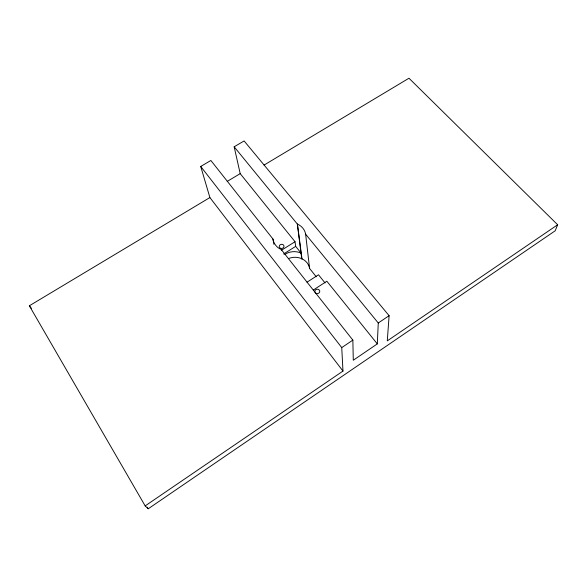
<?xml version="1.0" encoding="UTF-8"?>
<svg xmlns="http://www.w3.org/2000/svg" width="587" height="587" viewBox="0 0 587 587"><rect width="100%" height="100%" fill="white"/><g stroke="black" fill="none" stroke-linecap="round" stroke-linejoin="round"><path stroke-width="0.88" d="M209.897 197.555L29.35 305.783L145.165 505.899L342.977 371.072L209.897 197.555L200.725 166.459L210.88 160.486L272.933 238.997C273.615 243.62 276.859 247.758 281.217 249.475L352.853 340.115L353.279 360.235L377.309 343.887L378.263 322.997L305.622 234.176A16.539 14.293 -8.6 0 0 299.231 225.004L297.462 224.197L234.162 146.794L244.111 140.946L389.108 315.689L387.281 340.878L557.65 224.762L408.963 78.225L264.025 165.101M557.65 224.762L555.192 230.786L148.232 508.775L145.165 505.899M342.977 371.072L341.744 347.599L352.853 340.115M378.263 322.997L389.108 315.689M313.289 290.037L326.849 281.232L377.309 343.887M307.001 282.2L318.499 274.782L325.022 282.912M283.587 254.002L295.679 246.364L295.026 241.712L240.2 173.642L234.162 146.794M281.276 250.37L295.026 241.712M227.235 181.39L240.2 173.642M284.878 254.442L287.659 252.902A15.541 13.692 -8.6 0 1 299.429 252.461L301.263 253.32L295.679 246.364M29.35 305.783L31.412 308.292M288.562 258.529A15.343 13.567 -8.6 0 1 300.184 258.097L303.64 259.718A15.343 13.567 -8.6 0 1 309.598 268.45L316.254 276.77M200.725 166.459L341.744 347.599M147.315 507.19L148.232 508.775M272.933 238.997L273.924 244.324M297.462 224.197L301.997 258.948M297.315 224.021L301.762 258.838M305.622 234.176L309.598 268.45M315.711 293.14A2.473 2.216 -5.6 0 0 319.724 291.739A2.473 2.216 -5.6 0 0 316.444 289.34A2.473 2.216 -5.6 0 0 315.711 293.14M280.571 248.301A2.392 2.077 -9.7 0 0 283.991 246.144A2.392 2.077 -9.7 0 0 280.285 244.713A2.392 2.077 -9.7 0 0 280.571 248.301"/></g></svg>
